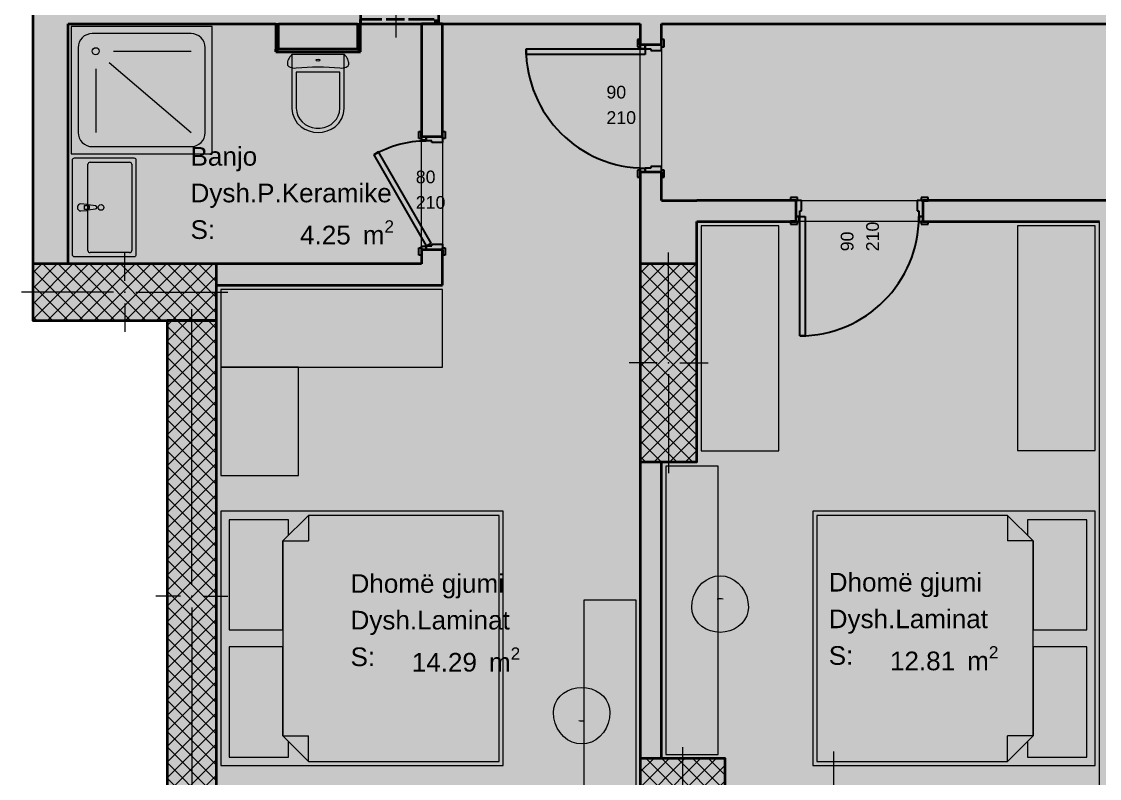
# Model space of a CAD drawing. Header units: millimetres. Extents: x 172821 to 253959, y -36092 to 17885.
# Drawn here: x 190081 to 197711, y -6457 to -1101 of the extents above; entities that cross this region are included whole.
import ezdxf
from ezdxf.enums import TextEntityAlignment as Align

# ---------------------------------------------------------------- set-up
doc = ezdxf.new("R2010")
doc.units = ezdxf.units.MM
doc.header["$MEASUREMENT"] = 0
doc.linetypes.add('Long Dashed', pattern=[2700, 1500, -1200])
for name, color, linetype, lineweight, true_color in [('2D Drafting - General_Pen_No__61', 7, 'Continuous', 20, 0x6a6a6a), ('A - Fill zone_Pen_No__102', 7, 'Continuous', 13, 0xcccccc), ('A - kanalet e ventilimit_Pen_No__176', 7, 'Continuous', 15, 0x93a0c6), ('A - kanalet e ventilimit_Pen_No__82', 7, 'Continuous', 20, 0xaaaaaa), ('A - Muret_Pen_No__82', 7, 'Continuous', 20, 0xaaaaaa), ('ARCHICAD Door Markers_Pen_No__112', 7, 'Continuous', 13, 0xd5aaaa), ('Model Unit - Zone_Pen_No__102', 7, 'Continuous', 13, 0xcccccc)]:
    doc.layers.add(name, color=color, linetype=linetype, lineweight=lineweight, true_color=true_color)
for name, color, linetype, lineweight in [('A - Fill zone_Pen_No__2', 8, 'Continuous', 15), ('A - kanalet e ventilimit_Pen_No__22', 8, 'Continuous', 35), ('A - Mobilimi_Pen_No__18', 9, 'Continuous', 15), ('A - Muret_Pen_No__22', 8, 'Continuous', 35), ('A - Pllaka meskatit_Pen_No__1', 7, 'Continuous', 13), ('A - Pllaka meskatit_Pen_No__22', 8, 'Continuous', 35), ('A - Sanitaria_Pen_No__18', 9, 'Continuous', 15), ('A - Shtyllat_Pen_No__101', 252, 'Continuous', 13), ('A - Shtyllat_Pen_No__22', 8, 'Continuous', 35), ('ARCHICAD Doors_Pen_No__42', 8, 'Continuous', 25), ('ARCHICAD Zone Stamps_Pen_No__101', 252, 'Continuous', 13)]:
    doc.layers.add(name, color=color, linetype=linetype, lineweight=lineweight)
for name, color, linetype in [('A - kanalet e ventilimit', 7, 'Continuous'), ('A - Muret', 7, 'Continuous'), ('A - Pllaka meskatit', 7, 'Continuous'), ('A - Shtyllat', 7, 'Continuous'), ('Model Unit - Zone', 7, 'Continuous')]:
    doc.layers.add(name, color=color, linetype=linetype)
doc.styles.add('GENERATED_STYLE_2', font='arial.ttf')
pattern_1 = [(45, (0, 0), (-55.154327, 55.154327), []), (135, (0, 0), (55.154327, 55.154327), [])]

# ---------------------------------------------------------------- blocks, each defined once
blk = doc.blocks.new('Slab_1', base_point=(232061.1, 7783.8))
at = {"layer": 'A - Pllaka meskatit_Pen_No__1', "color": 7, "linetype": 'Continuous', "lineweight": 13, "flags": 128}
blk.add_lwpolyline([(232061.1, 7783.8), (190161.1, 7783.8), (190161.1, -3216.2), (191111.1, -3216.2), (191111.1, -7116.2), (191511.1, -7116.2), (191511.1, -8316.2), (195311.1, -8316.2), (195311.1, -7116.2), (200461.1, -7116.2), (200461.1, -10116.2), (218411.1, -10116.2), (218411.1, -8866.2), (232061.1, -8866.2)], close=True, dxfattribs=at)
blk = doc.blocks.new('Dhomë gjumi_Dysh.Laminat _29', base_point=(196371.1, -5334.9))
at = {"layer": 'ARCHICAD Zone Stamps_Pen_No__101', "color": 252, "lineweight": 13, "insert": (196228.3, -5520.7), "char_height": 132, "attachment_point": 1, "style": 'GENERATED_STYLE_2'}
blk.add_mtext('\\A1;{\\pql;\\pt0,6060;\\fArial|b0|i0|c0|p34;12.81\\fArial|b0|i0|c0|p34;\\A1{\\H.66x;\\S^  ;}\\fArial|b0|i0|c0|p34; m\\fArial|b0|i0|c0|p34;\\A1{\\H.66x;\\S2^  ;}}', dxfattribs=at)
at = {"layer": 'ARCHICAD Zone Stamps_Pen_No__101', "color": 252, "lineweight": 13, "style": 'GENERATED_STYLE_2'}
for tag, p in [('ROOM_NAME', (195794.8, -5002.1)), ('DUMMY_849', (196947.3, -4971.9)), ('ROOM_NUMBER', (195794.8, -5261.4)), ('DUMMY_850', (196947.3, -5231.2)), ('measuredAreaCode', (195794.8, -5520.7))]:
    blk.add_attdef(tag, text='', height=132, dxfattribs=at).set_placement(p, align=Align.TOP_LEFT)
blk = doc.blocks.new('Dhomë gjumi_Dysh.Laminat _30', base_point=(192986.1, -5344.1))
at = {"layer": 'ARCHICAD Zone Stamps_Pen_No__101', "color": 252, "lineweight": 13, "insert": (192843.3, -5529.8), "char_height": 132, "attachment_point": 1, "style": 'GENERATED_STYLE_2'}
blk.add_mtext('\\A1;{\\pql;\\pt0,6060;\\fArial|b0|i0|c0|p34;14.29\\fArial|b0|i0|c0|p34;\\A1{\\H.66x;\\S^  ;}\\fArial|b0|i0|c0|p34; m\\fArial|b0|i0|c0|p34;\\A1{\\H.66x;\\S2^  ;}}', dxfattribs=at)
at = {"layer": 'ARCHICAD Zone Stamps_Pen_No__101', "color": 252, "lineweight": 13, "style": 'GENERATED_STYLE_2'}
for tag, p in [('ROOM_NAME', (192409.8, -5011.3)), ('DUMMY_849', (193562.3, -4981.1)), ('DUMMY_850', (193562.3, -5240.4)), ('ROOM_NUMBER', (192409.8, -5270.5)), ('measuredAreaCode', (192409.8, -5529.8))]:
    blk.add_attdef(tag, text='', height=132, dxfattribs=at).set_placement(p, align=Align.TOP_LEFT)
blk = doc.blocks.new('Banjo_Dysh.P.Keramike_32', base_point=(191974.3, -2321.5))
at = {"layer": 'ARCHICAD Zone Stamps_Pen_No__101', "color": 252, "lineweight": 13, "insert": (192052.4, -2507.3), "char_height": 132, "attachment_point": 1, "style": 'GENERATED_STYLE_2'}
blk.add_mtext('\\A1;{\\pql;\\pt0,6060;\\fArial|b0|i0|c0|p34;4.25\\fArial|b0|i0|c0|p34;\\A1{\\H.66x;\\S^  ;}\\fArial|b0|i0|c0|p34; m\\fArial|b0|i0|c0|p34;\\A1{\\H.66x;\\S2^  ;}}', dxfattribs=at)
at = {"layer": 'ARCHICAD Zone Stamps_Pen_No__101', "color": 252, "lineweight": 13, "style": 'GENERATED_STYLE_2'}
for tag, p in [('DUMMY_849', (192671.2, -1958.5)), ('ROOM_NAME', (191277.3, -1988.7)), ('ROOM_NUMBER', (191277.3, -2248)), ('DUMMY_850', (192671.2, -2217.8)), ('measuredAreaCode', (191277.3, -2507.3))]:
    blk.add_attdef(tag, text='', height=132, dxfattribs=at).set_placement(p, align=Align.TOP_LEFT)
blk = doc.blocks.new('Slab_5', base_point=(232061.1, 7783.8))
at = {"layer": 'A - Pllaka meskatit_Pen_No__22', "color": 8, "linetype": 'Continuous', "lineweight": 35, "flags": 128}
blk.add_lwpolyline([(232061.1, 7783.8), (190161.1, 7783.8), (190161.1, -3216.2), (191111.1, -3216.2), (191111.1, -7116.2), (191511.1, -7116.2), (191511.1, -8316.2), (195311.1, -8316.2), (195311.1, -7116.2), (200461.1, -7116.2), (200461.1, -10116.2), (218411.1, -10116.2), (218411.1, -8866.2), (232061.1, -8866.2)], close=True, dxfattribs=at)
blk = doc.blocks.new('Door 25')
at = {"layer": 'ARCHICAD Doors_Pen_No__42', "color": 8, "linetype": 'Continuous', "lineweight": 25}
for p, q in [((382, 0), (382, 844)), ((382, 844), (422, 844)), ((422, 844), (422, 0)), ((-437, 54), (-487, 54)), ((-487, 54), (-487, 35)), ((-487, 35), (-437, 35)), ((-450, 35), (-487, 35)), ((-450, 35), (-487, 35)), ((-425, 35), (-450, 35)), ((-450, 35), (-450, 0)), ((-450, 0), (-450, 35)), ((-450, 0), (-450, 35)), ((-450, 0), (-425, 0)), ((-422, 0), (-450, 0)), ((-450, 0), (-450, -115)), ((-450, -115), (-450, 0)), ((-450, -115), (-450, 0)), ((-437, 35), (-437, 54)), ((-425, 0), (-425, 35)), ((-422, -40), (-422, 0)), ((422, 0), (382, 0)), ((450, 0), (422, 0)), ((422, 0), (422, -40)), ((450, 35), (425, 35)), ((425, 35), (425, 0)), ((425, 0), (450, 0)), ((487, 54), (437, 54)), ((437, 54), (437, 35)), ((437, 35), (487, 35)), ((450, 0), (450, 35)), ((450, 0), (450, 35)), ((450, 0), (450, 35)), ((450, 35), (487, 35)), ((450, 35), (487, 35)), ((450, -115), (450, 0)), ((450, -115), (450, 0)), ((450, -115), (450, 0)), ((487, 35), (487, 54)), ((-410, -40), (-422, -40)), ((-410, -115), (-410, -40)), ((422, -40), (410, -40)), ((410, -40), (410, -115)), ((-437, -115), (-487, -115)), ((-487, -115), (-487, -134)), ((-450, -115), (-487, -115)), ((-450, -115), (-487, -115)), ((-487, -134), (-437, -134)), ((-450, -115), (-410, -115)), ((-437, -134), (-437, -115)), ((410, -115), (450, -115)), ((487, -115), (437, -115)), ((437, -115), (437, -134)), ((437, -134), (487, -134)), ((450, -115), (487, -115)), ((450, -115), (487, -115)), ((487, -134), (487, -115))]:
    blk.add_line(p, q, dxfattribs=at)
blk.add_arc((422, 0), 844, 90, 180, dxfattribs=at)
blk = doc.blocks.new('D Marker 22')
at = {"layer": 'ARCHICAD Door Markers_Pen_No__112', "color": 9, "lineweight": 13, "true_color": 0xd5aaaa, "style": 'GENERATED_STYLE_2'}
for tag, p in [('AC_MarkerText_3', (-165.9, -155.7)), ('AC_MarkerText_2', (14.1, -224))]:
    blk.add_attdef(tag, text='', height=90, rotation=270, dxfattribs=at).set_placement(p, align=Align.BOTTOM_LEFT)
blk = doc.blocks.new('Wall_36', base_point=(200461.1, -2366.2))
at = {"layer": 'A - Muret_Pen_No__82', "linetype": 'Continuous', "lineweight": 0, "true_color": 0xd4d4d4}
for points in [[(194861.1, -2516.2), (195561.1, -2516.2), (195561.1, -2366.2), (194861.1, -2366.2)], [(196461.1, -2366.2), (196461.1, -2516.2), (199111.1, -2516.2), (199111.1, -2366.2)], [(200461.1, -2366.2), (200011.1, -2366.2), (200011.1, -2516.2), (200461.1, -2516.2)]]:
    blk.add_hatch(color=254, dxfattribs=at).paths.add_polyline_path(points)
at = {"layer": 'A - Muret_Pen_No__22', "color": 8, "linetype": 'Continuous', "lineweight": 35}
for p, q in [((195561.1, -2366.2), (195524.1, -2366.2)), ((195561.1, -2366.2), (195561.1, -2481.2)), ((196461.1, -2366.2), (196498.1, -2366.2)), ((196461.1, -2366.2), (196461.1, -2481.2)), ((199111.1, -2366.2), (199074.1, -2366.2)), ((199111.1, -2366.2), (199111.1, -2481.2)), ((200011.1, -2366.2), (200048.1, -2366.2)), ((200011.1, -2366.2), (200011.1, -2481.2)), ((195561.1, -2516.2), (195524.1, -2516.2)), ((195561.1, -2481.2), (195561.1, -2516.2)), ((196461.1, -2481.2), (196461.1, -2516.2)), ((196461.1, -2516.2), (196498.1, -2516.2)), ((199111.1, -2516.2), (199074.1, -2516.2)), ((199111.1, -2481.2), (199111.1, -2516.2)), ((200011.1, -2481.2), (200011.1, -2516.2)), ((200011.1, -2516.2), (200048.1, -2516.2))]:
    blk.add_line(p, q, dxfattribs=at)
at = {"layer": 'A - Muret_Pen_No__22', "color": 8, "linetype": 'Continuous', "lineweight": 35, "flags": 128}
for points in [[(195561.1, -2366.2), (194861.1, -2366.2)], [(199111.1, -2366.2), (196461.1, -2366.2)], [(200461.1, -2366.2), (200011.1, -2366.2)], [(194861.1, -2516.2), (195561.1, -2516.2)], [(196461.1, -2516.2), (197711.1, -2516.2)], [(197861.1, -2516.2), (199111.1, -2516.2)], [(200011.1, -2516.2), (200461.1, -2516.2)]]:
    blk.add_lwpolyline(points, dxfattribs=at)
at = {"layer": 'ARCHICAD Door Markers_Pen_No__112', "color": 9, "lineweight": 13, "true_color": 0xd5aaaa}
ref = blk.add_blockref('D Marker 22', (196011.1, -2516.2), dxfattribs=dict(at, rotation=180))
ref.add_attrib('AC_MarkerText_2', '90', dxfattribs={"color": 9, "lineweight": 13, "true_color": 0xd5aaaa, "height": 90, "rotation": 90, "style": 'GENERATED_STYLE_2'}).set_placement((195996.9, -2726.8), align=Align.BOTTOM_LEFT)
ref.add_attrib('AC_MarkerText_3', '210', dxfattribs={"color": 9, "lineweight": 13, "true_color": 0xd5aaaa, "height": 90, "rotation": 90, "style": 'GENERATED_STYLE_2'}).set_placement((196176.9, -2726.8), align=Align.BOTTOM_LEFT)
ref = blk.add_blockref('D Marker 22', (199561.1, -2516.2), dxfattribs=dict(at, rotation=180))
ref.add_attrib('AC_MarkerText_2', '90', dxfattribs={"color": 9, "lineweight": 13, "true_color": 0xd5aaaa, "height": 90, "rotation": 90, "style": 'GENERATED_STYLE_2'}).set_placement((199546.9, -2726.8), align=Align.BOTTOM_LEFT)
ref.add_attrib('AC_MarkerText_3', '210', dxfattribs={"color": 9, "lineweight": 13, "true_color": 0xd5aaaa, "height": 90, "rotation": 90, "style": 'GENERATED_STYLE_2'}).set_placement((199726.9, -2726.8), align=Align.BOTTOM_LEFT)
at = {"layer": 'ARCHICAD Doors_Pen_No__42', "color": 8, "linetype": 'Continuous', "lineweight": 25, "zscale": 1000, "rotation": 180}
blk.add_blockref('Door 25', (196011.1, -2481.2), dxfattribs=at)
at = {"layer": 'ARCHICAD Doors_Pen_No__42', "color": 8, "linetype": 'Continuous', "lineweight": 25, "xscale": -1, "zscale": 1000, "rotation": 180}
blk.add_blockref('Door 25', (199561.1, -2481.2), dxfattribs=at)
blk = doc.blocks.new('Wall_40', base_point=(191211.1, -2816.2))
at = {"layer": 'A - Muret_Pen_No__82', "linetype": 'Continuous', "lineweight": 0, "true_color": 0xd4d4d4}
for points in [[(192911.1, -2816.2), (191461.1, -2816.2), (191461.1, -2966.2), (192911.1, -2966.2)], [(192911.1, -2816.2), (193061.1, -2966.2), (193061.1, -2816.2)], [(192911.1, -2966.2), (193061.1, -2966.2), (192911.1, -2816.2)]]:
    blk.add_hatch(color=254, dxfattribs=at).paths.add_polyline_path(points)
at = {"layer": 'A - Muret_Pen_No__22', "color": 8, "linetype": 'Continuous', "lineweight": 35, "flags": 128}
for points in [[(192911.1, -2816.2), (191461.1, -2816.2)], [(193061.1, -2966.2), (193061.1, -2816.2)], [(191461.1, -2966.2), (193061.1, -2966.2)]]:
    blk.add_lwpolyline(points, dxfattribs=at)
blk = doc.blocks.new('Door 25_2')
at = {"layer": 'ARCHICAD Doors_Pen_No__42', "color": 8, "linetype": 'Continuous', "lineweight": 25}
for p, q in [((-292.3, 337.4), (-272.3, 372)), ((352, -34.6), (-292.3, 337.4)), ((-272.3, 372), (372, 0)), ((-387, 54), (-437, 54)), ((-437, 54), (-437, 35)), ((-437, 35), (-387, 35)), ((-400, 35), (-437, 35)), ((-400, 35), (-437, 35)), ((-375, 35), (-400, 35)), ((-400, 35), (-400, 0)), ((-400, 0), (-400, 35)), ((-400, 0), (-400, 35)), ((-400, 0), (-375, 0)), ((-372, 0), (-400, 0)), ((-400, 0), (-400, -115)), ((-400, -115), (-400, 0)), ((-400, -115), (-400, 0)), ((-387, 35), (-387, 54)), ((-375, 0), (-375, 35)), ((-372, -40), (-372, 0)), ((372, 0), (352, -34.6)), ((400, 0), (372, 0)), ((372, 0), (372, -40)), ((400, 35), (375, 35)), ((375, 35), (375, 0)), ((375, 0), (400, 0)), ((437, 54), (387, 54)), ((387, 54), (387, 35)), ((387, 35), (437, 35)), ((400, 0), (400, 35)), ((400, 0), (400, 35)), ((400, 0), (400, 35)), ((400, 35), (437, 35)), ((400, 35), (437, 35)), ((400, -115), (400, 0)), ((400, -115), (400, 0)), ((400, -115), (400, 0)), ((437, 35), (437, 54)), ((-360, -40), (-372, -40)), ((-360, -115), (-360, -40)), ((372, -40), (360, -40)), ((360, -40), (360, -115)), ((-387, -115), (-437, -115)), ((-437, -115), (-437, -134)), ((-400, -115), (-437, -115)), ((-400, -115), (-437, -115)), ((-437, -134), (-387, -134)), ((-400, -115), (-360, -115)), ((-387, -134), (-387, -115)), ((360, -115), (400, -115)), ((437, -115), (387, -115)), ((387, -115), (387, -134)), ((387, -134), (437, -134)), ((400, -115), (437, -115)), ((400, -115), (437, -115)), ((437, -134), (437, -115))]:
    blk.add_line(p, q, dxfattribs=at)
blk.add_arc((372, 0), 744, 150, 180, dxfattribs=at)
blk = doc.blocks.new('Wall_41', base_point=(192911.1, -2816.2))
at = {"layer": 'A - Muret_Pen_No__82', "linetype": 'Continuous', "lineweight": 0, "true_color": 0xd4d4d4}
for points in [[(193061.1, -1117.2), (192911.1, -1117.2), (192911.1, -1916.2), (193061.1, -1916.2)], [(192911.1, -2816.2), (193061.1, -2816.2), (193061.1, -2716.2), (192911.1, -2716.2)]]:
    blk.add_hatch(color=254, dxfattribs=at).paths.add_polyline_path(points)
at = {"layer": 'A - Muret_Pen_No__22', "color": 8, "linetype": 'Continuous', "lineweight": 35}
for p, q in [((192911.1, -1916.2), (192911.1, -1879.2)), ((193061.1, -1916.2), (193061.1, -1879.2)), ((192946.1, -1916.2), (192911.1, -1916.2)), ((193061.1, -1916.2), (192946.1, -1916.2)), ((192911.1, -2716.2), (192911.1, -2753.2)), ((192946.1, -2716.2), (192911.1, -2716.2)), ((193061.1, -2716.2), (192946.1, -2716.2)), ((193061.1, -2716.2), (193061.1, -2753.2))]:
    blk.add_line(p, q, dxfattribs=at)
at = {"layer": 'A - Muret_Pen_No__22', "color": 8, "linetype": 'Continuous', "lineweight": 35, "flags": 128}
for points in [[(193061.1, -1117.2), (192911.1, -1117.2)], [(192911.1, -1117.2), (192911.1, -1916.2)], [(193061.1, -1916.2), (193061.1, -1117.2)], [(192911.1, -2716.2), (192911.1, -2816.2)], [(193061.1, -2816.2), (193061.1, -2716.2)]]:
    blk.add_lwpolyline(points, dxfattribs=at)
at = {"layer": 'ARCHICAD Door Markers_Pen_No__112', "color": 9, "lineweight": 13, "true_color": 0xd5aaaa}
ref = blk.add_blockref('D Marker 22', (192911.1, -2316.2), dxfattribs=dict(at, rotation=90))
ref.add_attrib('AC_MarkerText_2', '80', dxfattribs={"color": 9, "lineweight": 13, "true_color": 0xd5aaaa, "height": 90, "rotation": 360, "style": 'GENERATED_STYLE_2'}).set_placement((192871.4, -2272.6), align=Align.BOTTOM_LEFT)
ref.add_attrib('AC_MarkerText_3', '210', dxfattribs={"color": 9, "lineweight": 13, "true_color": 0xd5aaaa, "height": 90, "rotation": 360, "style": 'GENERATED_STYLE_2'}).set_placement((192871.4, -2452.6), align=Align.BOTTOM_LEFT)
at = {"layer": 'ARCHICAD Doors_Pen_No__42', "color": 8, "linetype": 'Continuous', "lineweight": 25, "xscale": -1, "zscale": 1000, "rotation": 90}
blk.add_blockref('Door 25_2', (192946.1, -2316.2), dxfattribs=at)
blk = doc.blocks.new('Wall_42', base_point=(194611.1, -1116.2))
at = {"layer": 'A - Muret_Pen_No__82', "linetype": 'Continuous', "lineweight": 0, "true_color": 0xd4d4d4}
for points in [[(194461.1, -1116.2), (194461.1, -1266.2), (194611.1, -1266.2), (194611.1, -1116.2)], [(194461.1, -2366.2), (194611.1, -2366.2), (194611.1, -2166.2), (194461.1, -2166.2)]]:
    blk.add_hatch(color=254, dxfattribs=at).paths.add_polyline_path(points)
at = {"layer": 'A - Muret_Pen_No__22', "color": 8, "linetype": 'Continuous', "lineweight": 35}
for p, q in [((194461.1, -1266.2), (194461.1, -1229.2)), ((194496.1, -1266.2), (194461.1, -1266.2)), ((194611.1, -1266.2), (194496.1, -1266.2)), ((194611.1, -1266.2), (194611.1, -1229.2)), ((194461.1, -2166.2), (194461.1, -2203.2)), ((194496.1, -2166.2), (194461.1, -2166.2)), ((194611.1, -2166.2), (194496.1, -2166.2)), ((194611.1, -2166.2), (194611.1, -2203.2))]:
    blk.add_line(p, q, dxfattribs=at)
at = {"layer": 'A - Muret_Pen_No__22', "color": 8, "linetype": 'Continuous', "lineweight": 35, "flags": 128}
for points in [[(194461.1, -1116.2), (194461.1, -1266.2)], [(194611.1, -1266.2), (194611.1, -1116.2)], [(194461.1, -2166.2), (194461.1, -2366.2)], [(194611.1, -2366.2), (194611.1, -2166.2)]]:
    blk.add_lwpolyline(points, dxfattribs=at)
at = {"layer": 'ARCHICAD Door Markers_Pen_No__112', "color": 9, "lineweight": 13, "true_color": 0xd5aaaa}
ref = blk.add_blockref('D Marker 22', (194611.1, -1716.2), dxfattribs=dict(at, rotation=270))
ref.add_attrib('AC_MarkerText_2', '90', dxfattribs={"color": 9, "lineweight": 13, "true_color": 0xd5aaaa, "height": 90, "rotation": 360, "style": 'GENERATED_STYLE_2'}).set_placement((194221.1, -1672.6), align=Align.BOTTOM_LEFT)
ref.add_attrib('AC_MarkerText_3', '210', dxfattribs={"color": 9, "lineweight": 13, "true_color": 0xd5aaaa, "height": 90, "rotation": 360, "style": 'GENERATED_STYLE_2'}).set_placement((194221.1, -1852.6), align=Align.BOTTOM_LEFT)
at = {"layer": 'ARCHICAD Doors_Pen_No__42', "color": 8, "linetype": 'Continuous', "lineweight": 25, "zscale": 1000, "rotation": 90}
blk.add_blockref('Door 25', (194496.1, -1716.2), dxfattribs=at)
blk = doc.blocks.new('Wall_54', base_point=(190161.1, 7783.8))
at = {"layer": 'A - Muret_Pen_No__82', "linetype": 'Continuous', "lineweight": 0, "true_color": 0xd4d4d4}
for points in [[(190161.1, 5583.8), (190161.1, 4333.8), (190411.1, 4333.8), (190411.1, 5583.8)], [(190161.1, 2933.8), (190161.1, -2816.2), (190411.1, -2816.2), (190411.1, 2933.8)]]:
    blk.add_hatch(color=254, dxfattribs=at).paths.add_polyline_path(points)
at = {"layer": 'A - Muret_Pen_No__22', "color": 8, "linetype": 'Continuous', "lineweight": 35, "flags": 128}
for points in [[(190161.1, 5583.8), (190161.1, 4333.8)], [(190411.1, 4333.8), (190411.1, 5583.8)], [(190161.1, 2933.8), (190161.1, -2816.2)], [(190411.1, -816.2), (190411.1, 2933.8)], [(190411.1, -996.2), (190411.1, -936.2)], [(190411.1, -2816.2), (190411.1, -1116.2)]]:
    blk.add_lwpolyline(points, dxfattribs=at)
blk = doc.blocks.new('Wall_55', base_point=(202111.1, -1116.2))
at = {"layer": 'A - Muret_Pen_No__82', "linetype": 'Continuous', "lineweight": 0, "true_color": 0xd4d4d4}
blk.add_hatch(color=254, dxfattribs=at).paths.add_polyline_path([(202111.1, -996.2), (195760.1, -996.2), (195760.1, -1116.2), (202111.1, -1116.2)])
at = {"layer": 'A - Muret_Pen_No__22', "color": 8, "linetype": 'Continuous', "lineweight": 35, "flags": 128}
for points in [[(202111.1, -996.2), (195760.1, -996.2)], [(195760.1, -1116.2), (202111.1, -1116.2)]]:
    blk.add_lwpolyline(points, dxfattribs=at)
blk = doc.blocks.new('Wall_121', base_point=(194461.1, -2366.2))
at = {"layer": 'A - Muret_Pen_No__82', "linetype": 'Continuous', "lineweight": 0, "true_color": 0xd4d4d4}
for points in [[(194861.1, -2366.2), (194461.1, -2366.2), (194861.1, -2516.2)], [(194861.1, -2516.2), (194461.1, -2366.2), (194461.1, -2516.2)], [(194461.1, -2516.2), (194461.1, -2816.2), (194861.1, -2816.2), (194861.1, -2516.2)]]:
    blk.add_hatch(color=254, dxfattribs=at).paths.add_polyline_path(points)
at = {"layer": 'A - Muret_Pen_No__22', "color": 8, "linetype": 'Continuous', "lineweight": 35, "flags": 128}
for points in [[(194461.1, -2366.2), (194461.1, -2816.2)], [(194611.1, -2366.2), (194861.1, -2366.2)], [(194861.1, -2816.2), (194861.1, -2516.2)]]:
    blk.add_lwpolyline(points, dxfattribs=at)
blk = doc.blocks.new('Wall_122', base_point=(194461.1, -2816.2))
at = {"layer": 'A - Muret_Pen_No__82', "linetype": 'Continuous', "lineweight": 0, "true_color": 0xd4d4d4}
blk.add_hatch(color=254, dxfattribs=at).paths.add_polyline_path([(194461.1, -6316.2), (194611.1, -6316.2), (194611.1, -4216.2), (194461.1, -4216.2)])
at = {"layer": 'A - Muret_Pen_No__22', "color": 8, "linetype": 'Continuous', "lineweight": 35, "flags": 128}
for points in [[(194461.1, -4216.2), (194461.1, -6316.2)], [(194611.1, -6316.2), (194611.1, -4216.2)]]:
    blk.add_lwpolyline(points, dxfattribs=at)
blk = doc.blocks.new('Wall_188', base_point=(192480.1, -1316.2))
at = {"layer": 'A - Muret_Pen_No__82', "linetype": 'Continuous', "lineweight": 0, "true_color": 0xd4d4d4}
for points in [[(191880.1, -1296.2), (191880.1, -1316.2), (191900.1, -1296.2)], [(191900.1, -1296.2), (191880.1, -1316.2), (191900.1, -1316.2)], [(192460.1, -1296.2), (191900.1, -1296.2), (191900.1, -1316.2), (192460.1, -1316.2)], [(192480.1, -1296.2), (192460.1, -1296.2), (192480.1, -1316.2)], [(192460.1, -1316.2), (192480.1, -1316.2), (192460.1, -1296.2)]]:
    blk.add_hatch(color=254, dxfattribs=at).paths.add_polyline_path(points)
at = {"layer": 'A - Muret_Pen_No__22', "color": 8, "linetype": 'Continuous', "lineweight": 35, "flags": 128}
for points in [[(191880.1, -1316.2), (191880.1, -1296.2)], [(192460.1, -1296.2), (191900.1, -1296.2)], [(192480.1, -1316.2), (192480.1, -1296.2)], [(191880.1, -1316.2), (192480.1, -1316.2)]]:
    blk.add_lwpolyline(points, dxfattribs=at)
blk = doc.blocks.new('Wall_189', base_point=(192480.1, -1316.2))
at = {"layer": 'A - Muret_Pen_No__82', "linetype": 'Continuous', "lineweight": 0, "true_color": 0xd4d4d4}
blk.add_hatch(color=254, dxfattribs=at).paths.add_polyline_path([(192480.1, -1296.2), (192480.1, -1116.2), (192460.1, -1116.2), (192460.1, -1296.2)])
at = {"layer": 'A - Muret_Pen_No__22', "color": 8, "linetype": 'Continuous', "lineweight": 35, "flags": 128}
for points in [[(192460.1, -1116.2), (192460.1, -1296.2)], [(192480.1, -1296.2), (192480.1, -1116.2)]]:
    blk.add_lwpolyline(points, dxfattribs=at)
blk = doc.blocks.new('Wall_190', base_point=(191880.1, -1316.2))
at = {"layer": 'A - Muret_Pen_No__82', "linetype": 'Continuous', "lineweight": 0, "true_color": 0xd4d4d4}
blk.add_hatch(color=254, dxfattribs=at).paths.add_polyline_path([(191900.1, -1296.2), (191900.1, -1116.2), (191880.1, -1116.2), (191880.1, -1296.2)])
at = {"layer": 'A - Muret_Pen_No__22', "color": 8, "linetype": 'Continuous', "lineweight": 35, "flags": 128}
for points in [[(191880.1, -1116.2), (191880.1, -1296.2)], [(191900.1, -1296.2), (191900.1, -1116.2)]]:
    blk.add_lwpolyline(points, dxfattribs=at)
blk = doc.blocks.new('Wall_192', base_point=(191212.1, -1116.2))
at = {"layer": 'A - Muret_Pen_No__82', "linetype": 'Continuous', "lineweight": 0, "true_color": 0xd4d4d4}
blk.add_hatch(color=254, dxfattribs=at).paths.add_polyline_path([(191212.1, -1017.2), (190660.1, -1017.2), (190660.1, -1116.2), (191212.1, -1116.2)])
at = {"layer": 'A - Muret_Pen_No__22', "color": 8, "linetype": 'Continuous', "lineweight": 35, "flags": 128}
for points in [[(191212.1, -1017.2), (190660.1, -1017.2)], [(190660.1, -1116.2), (191212.1, -1116.2)]]:
    blk.add_lwpolyline(points, dxfattribs=at)
blk = doc.blocks.new('Wall_193', base_point=(190660.1, -1116.2))
at = {"layer": 'A - Muret_Pen_No__82', "linetype": 'Continuous', "lineweight": 0, "true_color": 0xd4d4d4}
blk.add_hatch(color=254, dxfattribs=at).paths.add_polyline_path([(190660.1, -996.2), (190411.1, -996.2), (190411.1, -1116.2), (190660.1, -1116.2)])
at = {"layer": 'A - Muret_Pen_No__22', "color": 8, "linetype": 'Continuous', "lineweight": 35, "flags": 128}
for points in [[(190660.1, -996.2), (190411.1, -996.2)], [(190660.1, -1017.2), (190660.1, -996.2)], [(190411.1, -1116.2), (190660.1, -1116.2)]]:
    blk.add_lwpolyline(points, dxfattribs=at)
blk = doc.blocks.new('Wall_194', base_point=(192481.1, -1116.2))
at = {"layer": 'A - kanalet e ventilimit_Pen_No__82', "linetype": 'Continuous', "lineweight": 0, "true_color": 0xd4d4d4}
for points in [[(193001.1, -1086.2), (192481.1, -1086.2), (192481.1, -1116.2), (193001.1, -1116.2)], [(193001.1, -1086.2), (193031.1, -1116.2), (193031.1, -1086.2)], [(193001.1, -1116.2), (193031.1, -1116.2), (193001.1, -1086.2)]]:
    blk.add_hatch(color=254, dxfattribs=at).paths.add_polyline_path(points)
at = {"layer": 'A - kanalet e ventilimit_Pen_No__22', "color": 8, "linetype": 'Continuous', "lineweight": 35, "flags": 128}
for points in [[(192631.1, -1086.2), (192481.1, -1086.2)], [(192481.1, -1116.2), (192481.1, -1086.2)], [(192481.1, -1116.2), (193031.1, -1116.2)], [(192791.1, -1086.2), (192661.1, -1086.2)], [(193001.1, -1086.2), (192821.1, -1086.2)], [(193031.1, -1116.2), (193031.1, -1086.2)]]:
    blk.add_lwpolyline(points, dxfattribs=at)
blk = doc.blocks.new('Wall_201', base_point=(192480.1, -1116.2))
at = {"layer": 'A - Muret_Pen_No__82', "linetype": 'Continuous', "lineweight": 0, "true_color": 0xd4d4d4}
for points in [[(192460.1, -996.2), (191212.1, -996.2), (191212.1, -1116.2), (192460.1, -1116.2)], [(192460.1, -1116.2), (192480.1, -1116.2), (192480.1, -996.2)], [(192460.1, -1116.2), (192480.1, -996.2), (192460.1, -996.2)]]:
    blk.add_hatch(color=254, dxfattribs=at).paths.add_polyline_path(points)
at = {"layer": 'A - Muret_Pen_No__22', "color": 8, "linetype": 'Continuous', "lineweight": 35, "flags": 128}
for points in [[(192480.1, -996.2), (191212.1, -996.2)], [(191212.1, -996.2), (191212.1, -1017.2)], [(192480.1, -996.2), (192480.1, -1116.2)], [(191212.1, -1116.2), (191880.1, -1116.2)], [(191900.1, -1116.2), (192460.1, -1116.2)]]:
    blk.add_lwpolyline(points, dxfattribs=at)
blk = doc.blocks.new('Wall_205', base_point=(195760.1, -1116.2))
at = {"layer": 'A - Muret_Pen_No__82', "linetype": 'Continuous', "lineweight": 0, "true_color": 0xd4d4d4}
blk.add_hatch(color=254, dxfattribs=at).paths.add_polyline_path([(195760.1, -996.2), (193032.1, -996.2), (193032.1, -1116.2), (195760.1, -1116.2)])
at = {"layer": 'A - Muret_Pen_No__22', "color": 8, "linetype": 'Continuous', "lineweight": 35, "flags": 128}
for points in [[(195760.1, -996.2), (193032.1, -996.2)], [(193032.1, -996.2), (193032.1, -1116.2)], [(193032.1, -1116.2), (194461.1, -1116.2)], [(194611.1, -1116.2), (195760.1, -1116.2)]]:
    blk.add_lwpolyline(points, dxfattribs=at)
blk = doc.blocks.new('Column_15', base_point=(194761.1, -6716.2))
at = {"layer": 'A - Shtyllat_Pen_No__101', "linetype": 'Continuous', "lineweight": 13}
h = blk.add_hatch(dxfattribs=at)
h.set_pattern_fill('Concrete_Block', color=252, style=0, pattern_type=2)
h.set_pattern_definition(pattern_1)
h.paths.add_polyline_path([(194461.1, -7116.2), (195061.1, -7116.2), (195061.1, -6316.2), (194461.1, -6316.2)])
at = {"layer": 'A - Shtyllat_Pen_No__101', "color": 252, "linetype": 'Continuous', "lineweight": 13}
for p, q in [((194761.1, -6636.2), (194761.1, -6236.2)), ((194681.1, -6716.2), (194381.1, -6716.2)), ((194841.1, -6716.2), (195141.1, -6716.2)), ((194761.1, -6796.2), (194761.1, -7196.2))]:
    blk.add_line(p, q, dxfattribs=at)
blk.add_point((194761.1, -6716.2), dxfattribs=at)
at = {"layer": 'A - Shtyllat_Pen_No__22', "color": 8, "linetype": 'Continuous', "lineweight": 35, "flags": 128}
blk.add_lwpolyline([(194461.1, -7116.2), (195061.1, -7116.2), (195061.1, -6316.2), (194461.1, -6316.2)], close=True, dxfattribs=at)
blk = doc.blocks.new('Column_16', base_point=(191286.1, -5166.2))
at = {"layer": 'A - Shtyllat_Pen_No__101', "linetype": 'Continuous', "lineweight": 13}
h = blk.add_hatch(dxfattribs=at)
h.set_pattern_fill('Concrete_Block', color=252, style=0, pattern_type=2)
h.set_pattern_definition(pattern_1)
h.paths.add_polyline_path([(191461.1, -3216.2), (191111.1, -3216.2), (191111.1, -7116.2), (191461.1, -7116.2)])
at = {"layer": 'A - Shtyllat_Pen_No__101', "color": 252, "linetype": 'Continuous', "lineweight": 13}
for p, q in [((191286.1, -5086.2), (191286.1, -3136.2)), ((191206.1, -5166.2), (191031.1, -5166.2)), ((191366.1, -5166.2), (191541.1, -5166.2)), ((191286.1, -5246.2), (191286.1, -7196.2))]:
    blk.add_line(p, q, dxfattribs=at)
blk.add_point((191286.1, -5166.2), dxfattribs=at)
at = {"layer": 'A - Shtyllat_Pen_No__22', "color": 8, "linetype": 'Continuous', "lineweight": 35, "flags": 128}
blk.add_lwpolyline([(191461.1, -3216.2), (191111.1, -3216.2), (191111.1, -7116.2), (191461.1, -7116.2)], close=True, dxfattribs=at)
blk = doc.blocks.new('Column_17', base_point=(190811.1, -3016.2))
at = {"layer": 'A - Shtyllat_Pen_No__101', "linetype": 'Continuous', "lineweight": 13}
h = blk.add_hatch(dxfattribs=at)
h.set_pattern_fill('Concrete_Block', color=252, style=0, pattern_type=2)
h.set_pattern_definition(pattern_1)
h.paths.add_polyline_path([(190161.1, -2816.2), (190161.1, -3216.2), (191461.1, -3216.2), (191461.1, -2816.2)])
at = {"layer": 'A - Shtyllat_Pen_No__101', "color": 252, "linetype": 'Continuous', "lineweight": 13}
for p, q in [((190811.1, -2936.2), (190811.1, -2736.2)), ((190731.1, -3016.2), (190081.1, -3016.2)), ((190891.1, -3016.2), (191541.1, -3016.2)), ((190811.1, -3096.2), (190811.1, -3296.2))]:
    blk.add_line(p, q, dxfattribs=at)
blk.add_point((190811.1, -3016.2), dxfattribs=at)
at = {"layer": 'A - Shtyllat_Pen_No__22', "color": 8, "linetype": 'Continuous', "lineweight": 35, "flags": 128}
blk.add_lwpolyline([(190161.1, -2816.2), (190161.1, -3216.2), (191461.1, -3216.2), (191461.1, -2816.2)], close=True, dxfattribs=at)
blk = doc.blocks.new('Column_44', base_point=(194661.1, -3516.2))
at = {"layer": 'A - Shtyllat_Pen_No__101', "linetype": 'Continuous', "lineweight": 13}
h = blk.add_hatch(dxfattribs=at)
h.set_pattern_fill('Concrete_Block', color=252, style=0, pattern_type=2)
h.set_pattern_definition(pattern_1)
h.paths.add_polyline_path([(194861.1, -2816.2), (194461.1, -2816.2), (194461.1, -4216.2), (194861.1, -4216.2)])
at = {"layer": 'A - Shtyllat_Pen_No__101', "color": 252, "linetype": 'Continuous', "lineweight": 13}
for p, q in [((194661.1, -3436.2), (194661.1, -2736.2)), ((194581.1, -3516.2), (194381.1, -3516.2)), ((194741.1, -3516.2), (194941.1, -3516.2)), ((194661.1, -3596.2), (194661.1, -4296.2))]:
    blk.add_line(p, q, dxfattribs=at)
blk.add_point((194661.1, -3516.2), dxfattribs=at)
at = {"layer": 'A - Shtyllat_Pen_No__22', "color": 8, "linetype": 'Continuous', "lineweight": 35, "flags": 128}
blk.add_lwpolyline([(194861.1, -2816.2), (194461.1, -2816.2), (194461.1, -4216.2), (194861.1, -4216.2)], close=True, dxfattribs=at)
blk = doc.blocks.new('Bean Bag 24_2')
at = {"layer": 'A - Mobilimi_Pen_No__18', "color": 9, "linetype": 'Continuous', "lineweight": 15}
for p, q in [((131.6, 386.6), (100, 370.1)), ((165.3, 396.6), (131.6, 386.6)), ((200, 400), (165.3, 396.6)), ((234.7, 396.6), (200, 400)), ((268.4, 386.6), (234.7, 396.6)), ((300, 370.1), (268.4, 386.6)), ((46.8, 320.4), (26.8, 288.6)), ((71.4, 347.9), (46.8, 320.4)), ((100, 370.1), (71.4, 347.9)), ((328.6, 347.9), (300, 370.1)), ((353.2, 320.4), (328.6, 347.9)), ((373.2, 288.6), (353.2, 320.4)), ((12.1, 253.4), (3, 215.9)), ((26.8, 288.6), (12.1, 253.4)), ((387.9, 253.4), (373.2, 288.6)), ((397, 215.9), (387.9, 253.4)), ((3, 215.9), (0, 177.2)), ((0, 177.2), (3, 146.4)), ((400, 177.2), (397, 215.9)), ((397, 146.4), (400, 177.2)), ((3, 146.4), (12.1, 116.6)), ((12.1, 116.6), (26.8, 88.6)), ((26.8, 88.6), (46.8, 63.3)), ((353.2, 63.3), (373.2, 88.6)), ((373.2, 88.6), (387.9, 116.6)), ((387.9, 116.6), (397, 146.4)), ((46.8, 63.3), (71.4, 41.4)), ((71.4, 41.4), (100, 23.7)), ((100, 23.7), (131.6, 10.7)), ((131.6, 10.7), (165.3, 2.7)), ((165.3, 2.7), (200, 0)), ((200, 0), (234.7, 2.7)), ((234.7, 2.7), (268.4, 10.7)), ((268.4, 10.7), (300, 23.7)), ((300, 23.7), (328.6, 41.4)), ((328.6, 41.4), (353.2, 63.3))]:
    blk.add_line(p, q, dxfattribs=at)
blk.add_arc((200, 180), 60, 70, 110, dxfattribs=at)
blk = doc.blocks.new('Shower Tray 25_4')
at = {"layer": 'A - Sanitaria_Pen_No__18', "color": 9, "linetype": 'Continuous', "lineweight": 15}
for p, q in [((750, 950), (150, 950)), ((50, 850), (50, 150)), ((175, 300), (175, 850)), ((255.7, 270.4), (750, 850)), ((850, 150), (850, 850)), ((300, 175), (750, 175)), ((150, 50), (750, 50))]:
    blk.add_line(p, q, dxfattribs=at)
at = {"layer": 'A - Sanitaria_Pen_No__18', "color": 9, "linetype": 'Continuous', "lineweight": 15, "flags": 128}
blk.add_lwpolyline([(900, 0), (900, 1000), (0, 1000), (0, 0)], close=True, dxfattribs=at)
at = {"layer": 'A - Sanitaria_Pen_No__18', "color": 9, "linetype": 'Continuous', "lineweight": 15}
blk.add_circle((175, 175), 25, dxfattribs=at)
for centre, start, end in [((150, 850), 90, 180), ((750, 850), 0, 90), ((150, 150), 180, 270), ((750, 150), 270, 0)]:
    blk.add_arc(centre, 100, start, end, dxfattribs=at)
blk = doc.blocks.new('Basin 25_2')
at = {"layer": 'A - Sanitaria_Pen_No__18', "color": 9, "linetype": 'Continuous', "lineweight": 15}
for p, q in [((-320, -405), (-320, -125)), ((-305, -110), (305, -110)), ((-13.6, -99.8), (-13.6, -84.9)), ((-13.6, -84.9), (13.6, -84.9)), ((13.6, -84.9), (13.6, -99.8)), ((320, -125), (320, -405)), ((305, -420), (-305, -420))]:
    blk.add_line(p, q, dxfattribs=at)
at = {"layer": 'A - Sanitaria_Pen_No__18', "color": 9, "linetype": 'Continuous', "lineweight": 15, "flags": 128}
for points in [[(-335, 0), (335, 0, -0.414214), (350, -15), (350, -435, -0.414214), (335, -450), (-335, -450, -0.414214), (-350, -435), (-350, -15, -0.414214)], [(-25, -60), (-21, -102, 0.12102), (-17.7, -111.5), (-11.1, -164.4, 0.882566), (11.1, -164.4), (17.7, -111.5, 0.12102), (21, -102), (25, -60, 1)]]:
    blk.add_lwpolyline(points, format="xyb", close=True, dxfattribs=at)
at = {"layer": 'A - Sanitaria_Pen_No__18', "color": 9, "linetype": 'Continuous', "lineweight": 15}
blk.add_circle((0, -202.7), 20, dxfattribs=at)
for centre, radius, start, end in [((-305, -125), 15, 90, 180), ((0, -100.1), 21.1, 212.77103, 327.22897), ((0, -99.8), 13.6, 180, 0), ((305, -125), 15, 0, 90), ((-305, -405), 15, 180, 270), ((305, -405), 15, 270, 0)]:
    blk.add_arc(centre, radius, start, end, dxfattribs=at)
blk = doc.blocks.new('WC 25')
at = {"layer": 'A - Sanitaria_Pen_No__18', "color": 9, "linetype": 'Continuous', "lineweight": 15}
for p, q in [((0, -124.9), (-155, -124.9)), ((-155, -124.9), (-155, -379.9)), ((155, -124.9), (0, -124.9)), ((155, -379.9), (155, -124.9)), ((-15.6, -519.2), (15.6, -519.2))]:
    blk.add_line(p, q, dxfattribs=at)
at = {"layer": 'A - Sanitaria_Pen_No__18', "color": 9, "linetype": 'Continuous', "lineweight": 15, "flags": 128}
for points in [[(-186.8, 0), (-193.9, -7.9), (-200.1, -16), (-205.4, -24.3), (-209.7, -32.8), (-213.1, -41.3), (-215.5, -50), (-217, -58.7), (-217.5, -67.4), (-216.2, -73.5), (-212.4, -79.2), (-206.3, -84.4), (-198.2, -88.8), (-188.5, -92.1), (-177.6, -94.2), (-166.1, -95), (-154.5, -94.4), (-116.2, -90.9), (-77.6, -88.3), (-38.9, -86.8), (0, -86.3), (38.9, -86.8), (77.6, -88.3), (116.2, -90.9), (154.5, -94.4), (166.1, -95), (177.6, -94.2), (188.5, -92.1), (198.2, -88.8), (206.3, -84.4), (212.4, -79.2), (216.2, -73.5), (217.5, -67.4), (217, -58.7), (215.5, -50), (213.1, -41.3), (209.7, -32.8), (205.4, -24.3), (200.1, -16), (193.9, -7.9), (186.8, 0)], [(185, -380), (185, 0), (-185, 0), (-185, -380), (-180.7, -417.3), (-167.8, -452.7), (-147.3, -484.1), (-120, -510), (-92.8, -527.2), (-63.2, -539.7), (-32, -547.4), (0, -550), (32, -547.4), (63.2, -539.7), (92.8, -527.2), (120, -510), (147.3, -484.1), (167.8, -452.7), (180.7, -417.3)]]:
    blk.add_lwpolyline(points, close=True, dxfattribs=at)
at = {"layer": 'A - Sanitaria_Pen_No__18', "color": 9, "linetype": 'Continuous', "lineweight": 15}
for centre, start, end in [((-8.9, -373.1), 182.66001, 267.38831), ((8.9, -373.1), 272.61169, 357.33999)]:
    blk.add_arc(centre, 146.2, start, end, dxfattribs=at)
blk.add_ellipse((0, -39.4), major_axis=(15, 0), ratio=0.524717, dxfattribs=at)
blk = doc.blocks.new('Cupboard 25_12')
at = {"layer": 'A - Mobilimi_Pen_No__18', "color": 9, "linetype": 'Continuous', "lineweight": 15, "flags": 128}
blk.add_lwpolyline([(0, 0), (1570, 0), (1570, 370), (0, 370)], close=True, dxfattribs=at)
blk = doc.blocks.new('Bed Double 01 25')
at = {"layer": 'A - Mobilimi_Pen_No__18', "color": 9, "linetype": 'Continuous', "lineweight": 15}
for p, q in [((1800, 2000), (0, 2000)), ((0, 2000), (0, 0)), ((1800, 0), (1800, 2000)), ((210, 1560), (30, 1380)), ((900, 1560), (210, 1560)), ((210, 1560), (210, 1380)), ((1590, 1560), (900, 1560)), ((1770, 1380), (1590, 1560)), ((1590, 1560), (1590, 1380)), ((30, 1380), (30, 30)), ((30, 1380), (210, 1380)), ((1770, 1380), (1590, 1380)), ((1770, 30), (1770, 1380)), ((0, 0), (1800, 0)), ((30, 30), (900, 30)), ((900, 30), (1770, 30))]:
    blk.add_line(p, q, dxfattribs=at)
at = {"layer": 'A - Mobilimi_Pen_No__18', "color": 9, "linetype": 'Continuous', "lineweight": 15, "flags": 128}
for points in [[(840, 1560), (840, 1940), (60, 1940), (60, 1520), (170, 1520), (210, 1560)], [(1590, 1560), (1630, 1520), (1740, 1520), (1740, 1940), (960, 1940), (960, 1560)]]:
    blk.add_lwpolyline(points, close=True, dxfattribs=at)
blk = doc.blocks.new('Cupboard 25_13')
at = {"layer": 'A - Mobilimi_Pen_No__18', "color": 9, "linetype": 'Continuous', "lineweight": 15, "flags": 128}
blk.add_lwpolyline([(0, 0), (1570, 0), (1570, 550), (0, 550)], close=True, dxfattribs=at)
blk = doc.blocks.new('Cupboard 25_14')
at = {"layer": 'A - Mobilimi_Pen_No__18', "color": 9, "linetype": 'Continuous', "lineweight": 15, "flags": 128}
blk.add_lwpolyline([(0, 0), (766.2, 0), (766.2, 550), (0, 550)], close=True, dxfattribs=at)
blk = doc.blocks.new('Cupboard 25_15')
at = {"layer": 'A - Mobilimi_Pen_No__18', "color": 9, "linetype": 'Continuous', "lineweight": 15, "flags": 128}
blk.add_lwpolyline([(0, 0), (1592.3, 0), (1592.3, 550), (0, 550)], close=True, dxfattribs=at)
blk = doc.blocks.new('Cupboard 25_16')
at = {"layer": 'A - Mobilimi_Pen_No__18', "color": 9, "linetype": 'Continuous', "lineweight": 15, "flags": 128}
blk.add_lwpolyline([(0, 0), (2040, 0), (2040, 370), (0, 370)], close=True, dxfattribs=at)
blk = doc.blocks.new('Cupboard 25_17')
at = {"layer": 'A - Mobilimi_Pen_No__18', "color": 9, "linetype": 'Continuous', "lineweight": 15, "flags": 128}
blk.add_lwpolyline([(0, 0), (1590, 0), (1590, 550), (0, 550)], close=True, dxfattribs=at)
blk = doc.blocks.new('Polyline_4', base_point=(192731.5, -992.7))
at = {"layer": 'A - kanalet e ventilimit_Pen_No__176', "linetype": 'Continuous', "lineweight": 15, "true_color": 0x93a0c6}
blk.add_hatch(color=253, dxfattribs=at).paths.add_polyline_path([(192731.5, -992.7), (192710.4, -1029.1), (192752.4, -1029.1)])
at = {"layer": 'A - kanalet e ventilimit_Pen_No__176', "color": 253, "linetype": 'Continuous', "lineweight": 15, "true_color": 0x93a0c6}
for p, q in [((192731.5, -992.7), (192710.4, -1029.1)), ((192752.4, -1029.1), (192710.4, -1029.1)), ((192731.5, -992.7), (192752.4, -1029.1))]:
    blk.add_line(p, q, dxfattribs=at)
at = {"layer": 'A - kanalet e ventilimit_Pen_No__176', "color": 253, "linetype": 'Long Dashed', "lineweight": 15, "true_color": 0x93a0c6, "flags": 128}
blk.add_lwpolyline([(192731.4, -1029.1), (192731.2, -1212.9)], dxfattribs=at)

msp = doc.modelspace()

# ---------------------------------------------------------------- hatches: boundary and pattern name
at = {"layer": 'A - Fill zone_Pen_No__102', "linetype": 'Continuous', "lineweight": 0, "true_color": 0x333333}
msp.add_hatch(color=250, dxfattribs=at).paths.add_polyline_path([(190161.1, -966.2), (202311.1, -966.2), (202311.1, -2816.2), (209361.1, -2816.2), (209361.1, -10116.2), (200461.1, -10116.2), (200461.1, -7116.2), (195311.1, -7116.2), (195311.1, -8316.2), (191511.1, -8316.2), (191511.1, -7116.2), (191111.1, -7116.2), (191111.1, -3216.2), (190161.1, -3216.2)])

# ---------------------------------------------------------------- linework, layer by layer
at = {"layer": '2D Drafting - General_Pen_No__61', "color": 251, "linetype": 'Continuous', "lineweight": 20, "true_color": 0x6a6a6a, "flags": 128}
msp.add_lwpolyline([(195830.6, -11838.8), (195830.6, -6266.2)], dxfattribs=at)
at = {"layer": 'A - Fill zone_Pen_No__2', "color": 8, "linetype": 'Continuous', "lineweight": 15, "flags": 128}
msp.add_lwpolyline([(190161.1, -966.2), (202311.1, -966.2), (202311.1, -2816.2), (209361.1, -2816.2), (209361.1, -10116.2), (200461.1, -10116.2), (200461.1, -7116.2), (195311.1, -7116.2), (195311.1, -8316.2), (191511.1, -8316.2), (191511.1, -7116.2), (191111.1, -7116.2), (191111.1, -3216.2), (190161.1, -3216.2)], close=True, dxfattribs=at)
at = {"layer": 'Model Unit - Zone_Pen_No__102', "color": 254, "linetype": 'Continuous', "lineweight": 13, "true_color": 0xcccccc, "flags": 128}
for points in [[(190411.1, -1116.2), (190411.1, -2816.2), (192911.1, -2816.2), (192911.1, -1116.2)], [(193061.1, -2966.2), (191461.1, -2966.2), (191461.1, -6866.2), (194461.1, -6866.2), (194461.1, -1116.2), (193061.1, -1116.2)], [(194611.1, -2366.2), (200861.1, -2366.2), (200861.1, -5142.2), (204251.1, -5142.2), (204251.1, -4142.2), (203821.1, -4142.2), (203821.1, -3992.2), (204251.1, -3992.2), (204251.1, -3016.2), (202111.1, -3016.2), (202111.1, -1116.2), (194611.1, -1116.2)], [(194611.1, -6316.2), (195061.1, -6316.2), (195061.1, -6866.2), (197711.1, -6866.2), (197711.1, -2516.2), (194861.1, -2516.2), (194861.1, -4216.2), (194611.1, -4216.2)]]:
    msp.add_lwpolyline(points, close=True, dxfattribs=at)

# ---------------------------------------------------------------- block references
at = {"layer": 'A - kanalet e ventilimit', "color": 253, "linetype": 'Long Dashed', "lineweight": 15, "true_color": 0x93a0c6}
msp.add_blockref('Polyline_4', (192731.5, -992.7), dxfattribs=at)
at = {"layer": 'A - kanalet e ventilimit', "color": 8, "lineweight": 35}
msp.add_blockref('Wall_194', (192481.1, -1116.2), dxfattribs=at)
at = {"layer": 'A - Mobilimi_Pen_No__18', "color": 9, "linetype": 'Continuous', "lineweight": 15, "zscale": 1000}
for name, p, rotation in [('Cupboard 25_15', (195441.1, -4138.4), 90), ('Cupboard 25_17', (197131.1, -2546.2), 270), ('Cupboard 25_14', (192041.1, -4312.4), 90), ('Cupboard 25_16', (195011.1, -6286.2), 89.99999999999945), ('Bed Double 01 25', (193491.1, -6366.2), 90), ('Bed Double 01 25', (195681.1, -4566.2), 270), ('Cupboard 25_12', (194061.1, -5196.2), 269.9999999999994)]:
    msp.add_blockref(name, p, dxfattribs=dict(at, rotation=rotation))
msp.add_blockref('Cupboard 25_13', (191491.1, -3546.2), dxfattribs=at)
at = {"layer": 'A - Mobilimi_Pen_No__18', "color": 9, "linetype": 'Continuous', "lineweight": 15, "xscale": -1, "zscale": 1000}
msp.add_blockref('Bean Bag 24_2', (195226.1, -5423.2), dxfattribs=at)
at = {"layer": 'A - Mobilimi_Pen_No__18', "color": 9, "linetype": 'Continuous', "lineweight": 15, "xscale": -1, "zscale": 1000, "rotation": 180}
msp.add_blockref('Bean Bag 24_2', (193846.1, -5812.4), dxfattribs=at)
at = {"layer": 'A - Muret', "color": 8, "lineweight": 35}
for name, p in [('Wall_54', (190161.1, 7783.8)), ('Wall_193', (190660.1, -1116.2)), ('Wall_192', (191212.1, -1116.2)), ('Wall_201', (192480.1, -1116.2)), ('Wall_205', (195760.1, -1116.2)), ('Wall_55', (202111.1, -1116.2)), ('Wall_190', (191880.1, -1316.2)), ('Wall_189', (192480.1, -1316.2)), ('Wall_41', (192911.1, -2816.2)), ('Wall_42', (194611.1, -1116.2)), ('Wall_188', (192480.1, -1316.2)), ('Wall_36', (200461.1, -2366.2)), ('Wall_121', (194461.1, -2366.2)), ('Wall_40', (191211.1, -2816.2)), ('Wall_122', (194461.1, -2816.2))]:
    msp.add_blockref(name, p, dxfattribs=at)
at = {"layer": 'A - Pllaka meskatit', "color": 7, "linetype": 'Continuous', "lineweight": 13}
msp.add_blockref('Slab_1', (232061.1, 7783.8), dxfattribs=at)
at = {"layer": 'A - Pllaka meskatit', "color": 8, "linetype": 'Continuous', "lineweight": 35}
msp.add_blockref('Slab_5', (232061.1, 7783.8), dxfattribs=at)
at = {"layer": 'A - Sanitaria_Pen_No__18', "color": 9, "linetype": 'Continuous', "lineweight": 15, "zscale": 1000}
for name, p, rotation in [('Shower Tray 25_4', (190431.1, -1136.2), 270), ('Basin 25_2', (190441.1, -2416.2), 90)]:
    msp.add_blockref(name, p, dxfattribs=dict(at, rotation=rotation))
msp.add_blockref('WC 25', (192180.1, -1335.2), dxfattribs=at)
at = {"layer": 'A - Shtyllat', "color": 8, "lineweight": 35}
for name, p in [('Column_17', (190811.1, -3016.2)), ('Column_44', (194661.1, -3516.2)), ('Column_16', (191286.1, -5166.2)), ('Column_15', (194761.1, -6716.2))]:
    msp.add_blockref(name, p, dxfattribs=at)
at = {"layer": 'Model Unit - Zone', "color": 252, "linetype": 'Continuous', "lineweight": 13}
for name, p, values in [('Banjo_Dysh.P.Keramike_32', (191974.3, -2321.5), {'ROOM_NAME': 'Banjo', 'ROOM_NUMBER': 'Dysh.P.Keramike', 'measuredAreaCode': 'S: '}), ('Dhomë gjumi_Dysh.Laminat _30', (192986.1, -5344.1), {'ROOM_NAME': 'Dhomë gjumi', 'ROOM_NUMBER': 'Dysh.Laminat ', 'measuredAreaCode': 'S: '}), ('Dhomë gjumi_Dysh.Laminat _29', (196371.1, -5334.9), {'ROOM_NAME': 'Dhomë gjumi', 'ROOM_NUMBER': 'Dysh.Laminat ', 'measuredAreaCode': 'S: '})]:
    msp.add_blockref(name, p, dxfattribs=at).add_auto_attribs(values)

doc.saveas('drawing.dxf')
